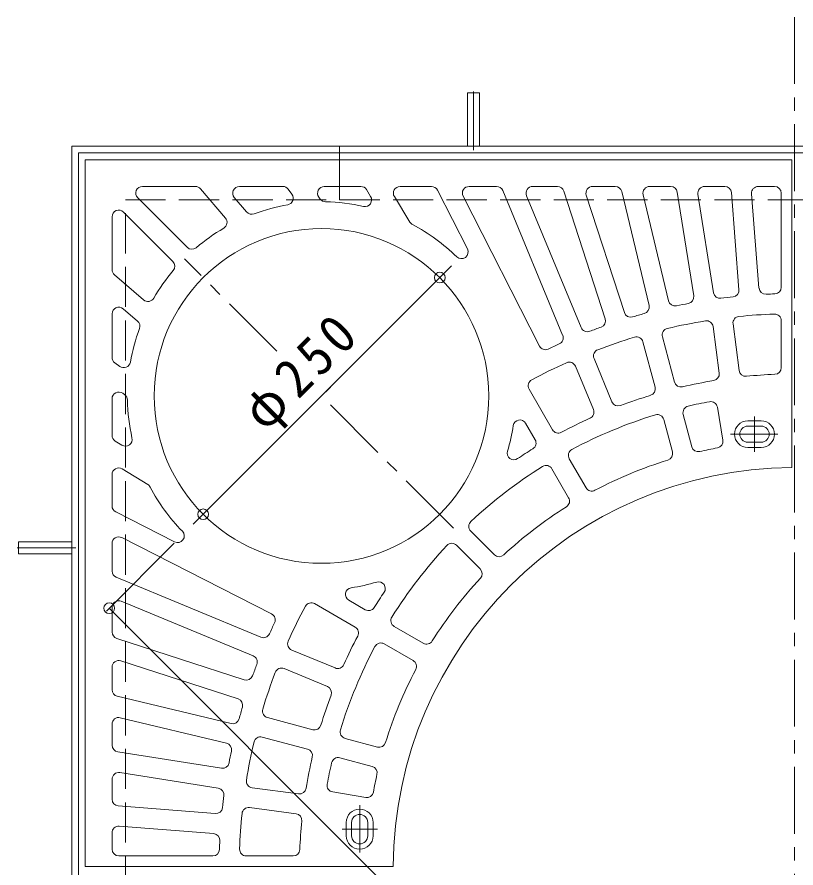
# Model space of a CAD drawing. Units: millimetres at full size, sheet at 1:10; details may follow other scales. Extents: x -1625 to 1779, y -1367 to 1097.
# Drawn here: x -1478 to -896, y 461 to 1097 of the extents above; entities that cross this region are included whole.
import ezdxf

# ---------------------------------------------------------------- set-up
doc = ezdxf.new("R2010")
doc.units = ezdxf.units.MM
doc.header["$LTSCALE"] = 10
doc.header["$PDMODE"] = 32
doc.header["$PDSIZE"] = 8
doc.linetypes.add('CHAIN1', pattern=[8, 5, -1, 1, -1])
doc.linetypes.add('DASHED3', pattern=[4, 3, -1])
for name, color, linetype, lineweight in [('0-0', 3, 'Continuous', 18), ('0-1', 2, 'Continuous', 18), ('0-4', 7, 'Continuous', 18)]:
    doc.layers.add(name, color=color, linetype=linetype, lineweight=lineweight)
doc.styles.add('ＭＳ ゴシック', font='')
doc.styles.get('ＭＳ ゴシック').set_extended_font_data('MS Gothic')

msp = doc.modelspace()

# ---------------------------------------------------------------- linework, layer by layer
at = {"layer": '0-0'}
for p, q in [((-1426.8, 990.09), (-898.8, 990.09)), ((-1426.8, 462.09), (-1426.8, 990.09)), ((-898.8, 990.09), (-898.8, 760.09)), ((-1384.12, 970.09), (-1344.55, 970.09)), ((-1340.75, 968.34), (-1322.08, 946.49)), ((-1311.67, 970.09), (-1279.15, 970.09)), ((-1275.11, 968.03), (-1272.4, 964.3)), ((-1248.25, 970.09), (-1220.92, 970.09)), ((-1216.66, 967.7), (-1213.59, 962.69)), ((-1191.6, 970.09), (-1168.14, 970.09)), ((-1163.68, 967.36), (-1141.3, 923.43)), ((-1140.08, 970.09), (-1119.51, 970.09)), ((-1114.89, 967.01), (-1070.13, 858.94)), ((-1092.44, 970.09), (-1074.03, 970.09)), ((-1069.27, 966.64), (-1038.3, 871.31)), ((-1047.74, 970.09), (-1030.89, 970.09)), ((-1026.03, 966.26), (-1005.6, 881.15)), ((-1005.18, 970.09), (-989.44, 970.09)), ((-964.13, 970.09), (-949.08, 970.09)), ((-924, 970.09), (-911.8, 970.09)), ((-1387.66, 961.56), (-1350.74, 924.65)), ((-1315.47, 961.84), (-1306.26, 951.06)), ((-1252.3, 962.15), (-1251.22, 960.67)), ((-1195.87, 962.48), (-1184.23, 943.5)), ((-1144.53, 962.82), (-1087.52, 850.92)), ((-1097.06, 963.18), (-1056.27, 864.68)), ((-1052.49, 963.55), (-1024.03, 875.95)), ((-1010.04, 963.92), (-991.01, 884.65)), ((-984.5, 965.87), (-972.23, 888.39)), ((-969.06, 964.31), (-957.41, 890.73)), ((-944.1, 965.48), (-938.39, 892.98)), ((-928.99, 964.7), (-923.44, 894.16)), ((-906.8, 965.09), (-906.8, 894.83)), ((-1406.8, 947.41), (-1406.8, 907.84)), ((-1398.26, 950.95), (-1361.35, 914.04)), ((-1405.05, 904.04), (-1383.19, 885.38)), ((-1398.55, 878.77), (-1387.76, 869.55)), ((-1406.8, 874.96), (-1406.8, 842.45)), ((-957.72, 865.42), (-953.15, 830.7)), ((-942.85, 867.37), (-938.28, 832.66)), ((-906.8, 869.82), (-906.8, 834.79)), ((-1010.11, 854), (-1001.04, 820.17)), ((-995.62, 857.88), (-986.56, 824.05)), ((-1046.7, 841.58), (-1033.29, 809.22)), ((-1404.74, 838.4), (-1401, 835.69)), ((-1060.55, 835.84), (-1047.15, 803.49)), ((-1398.86, 815.59), (-1397.38, 814.51)), ((-1095.21, 818.75), (-1077.7, 788.42)), ((-1406.8, 811.55), (-1406.8, 784.22)), ((-954.56, 805.26), (-950.43, 780.6)), ((-994.57, 796.01), (-988.1, 771.84)), ((-980.08, 799.89), (-973.61, 775.73)), ((-931.8, 795.09), (-921.8, 795.09)), ((-1097.78, 793.21), (-1090.69, 780.92)), ((-931.8, 791.09), (-921.8, 791.09)), ((-1404.41, 779.95), (-1399.4, 776.88)), ((-931.8, 779.09), (-921.8, 779.09)), ((-931.8, 775.09), (-921.8, 775.09)), ((-1065.19, 766.76), (-1052.68, 745.09)), ((-1399.18, 759.16), (-1380.2, 747.53)), ((-1078.18, 759.26), (-1065.67, 737.59)), ((-1406.8, 754.9), (-1406.8, 731.43)), ((-1404.07, 726.98), (-1360.13, 704.59)), ((-1138.82, 712.72), (-1121.13, 695.04)), ((-1399.53, 707.83), (-1287.63, 650.81)), ((-1406.8, 703.37), (-1406.8, 682.8)), ((-1149.43, 702.12), (-1131.74, 684.43)), ((-1403.71, 678.18), (-1295.65, 633.42)), ((-1229.92, 661.08), (-1217.63, 653.98)), ((-1406.8, 655.74), (-1406.8, 637.32)), ((-1399.88, 660.36), (-1301.39, 619.56)), ((-1255.45, 658.5), (-1225.13, 640.99)), ((-1195.96, 641.48), (-1174.3, 628.97)), ((-1403.34, 632.56), (-1308.02, 601.59)), ((-1272.54, 623.85), (-1240.19, 610.45)), ((-1203.46, 628.49), (-1181.8, 615.98)), ((-1406.8, 611.03), (-1406.8, 594.19)), ((-1400.25, 615.79), (-1312.65, 587.33)), ((-1278.28, 609.99), (-1245.93, 596.59)), ((-1402.96, 589.33), (-1317.85, 568.89)), ((-1400.63, 573.34), (-1321.35, 554.31)), ((-1290.7, 573.4), (-1256.88, 564.34)), ((-1406.8, 568.48), (-1406.8, 552.73)), ((-1294.58, 558.91), (-1260.76, 549.85)), ((-1232.72, 557.87), (-1208.55, 551.39)), ((-1402.58, 547.79), (-1325.09, 535.52)), ((-1236.6, 543.38), (-1212.43, 536.9)), ((-1401.01, 532.36), (-1327.44, 520.7)), ((-1406.8, 527.42), (-1406.8, 512.38)), ((-1302.12, 521.02), (-1267.4, 516.45)), ((-1241.96, 517.85), (-1217.3, 513.73)), ((-1402.19, 507.39), (-1329.69, 501.68)), ((-1304.08, 506.15), (-1269.36, 501.58)), ((-1401.41, 492.28), (-1330.87, 486.73)), ((-1231.8, 495.09), (-1231.8, 485.09)), ((-1227.8, 495.09), (-1227.8, 485.09)), ((-1215.8, 495.09), (-1215.8, 485.09)), ((-1211.8, 495.09), (-1211.8, 485.09)), ((-1406.8, 487.3), (-1406.8, 475.09)), ((-1401.8, 470.09), (-1331.54, 470.09)), ((-1306.52, 470.09), (-1271.5, 470.09)), ((-1426.8, 462.09), (-1196.79, 462.09))]:
    msp.add_line(p, q, dxfattribs=at)
at = {"layer": '0-0', "linetype": 'CHAIN1'}
for p, q in [((-1283.75, 847.04), (-1352.75, 916.04)), ((-1346.19, 717.8), (-1153.12, 910.88)), ((-1151.65, 714.95), (-1250.35, 813.65)), ((-926.8, 798.19), (-926.8, 771.83)), ((-944.67, 785.09), (-909.33, 785.09)), ((-1221.8, 507.96), (-1221.8, 472.62)), ((-1234.9, 490.09), (-1208.53, 490.09))]:
    msp.add_line(p, q, dxfattribs=at)
at = {"layer": '0-0'}
msp.add_circle((-1250.35, 813.65), 125, dxfattribs=at)
for centre, radius, start, end in [((-1384.12, 965.09), 5, 90, 224.99799), ((-1344.55, 965.09), 5, 40.50092, 90), ((-1311.67, 965.09), 5, 90, 220.50092), ((-1279.15, 965.09), 5, 35.99837, 90), ((-1248.25, 965.09), 5, 90, 216.00003), ((-1220.92, 965.09), 5, 31.50075, 90), ((-1191.6, 965.09), 5, 90, 211.49834), ((-1168.14, 965.09), 5, 27.00052, 90), ((-1140.08, 965.09), 5, 90, 206.99922), ((-1119.51, 965.09), 5, 22.50041, 90), ((-1092.44, 965.09), 5, 90, 202.50041), ((-1074.03, 965.09), 5, 18.00044, 90), ((-1047.74, 965.09), 5, 90, 198.00044), ((-1030.89, 965.09), 5, 13.50125, 90), ((-1005.18, 965.09), 5, 90, 193.50125), ((-989.44, 965.09), 5, 8.9989, 90), ((-964.13, 965.09), 5, 90, 188.99934), ((-949.08, 965.09), 5, 4.50125, 90), ((-924, 965.09), 5, 90, 184.49843), ((-911.8, 965.09), 5, 0, 90), ((-1276.44, 961.36), 5, 280.01489, 36.00003), ((-1247.17, 963.61), 5, 216.00003, 268.7877), ((-1217.85, 960.08), 5, 257.48689, 31.49982), ((-1250.35, 813.65), 145, 100.01631, 110.32654), ((-1250.35, 813.65), 145, 77.48727, 88.78676), ((-1401.8, 947.41), 5, 45.00201, 180), ((-1302.46, 954.3), 5, 220.50092, 290.32678), ((-1325.88, 943.24), 5, 300.23538, 40.50092), ((-1179.97, 946.11), 5, 211.50075, 242.01669), ((-1250.35, 813.65), 145, 45.78677, 62.0164), ((-1250.35, 813.65), 145, 120.23523, 130.21986), ((-1347.21, 928.18), 5, 224.99799, 310.21886), ((-1145.75, 921.16), 5, 225.78691, 27.00052), ((-1364.89, 910.5), 5, 319.78114, 45.00201), ((-1401.8, 907.84), 5, 180, 229.49908), ((-1250.35, 813.65), 145, 139.78014, 149.76477), ((-952.47, 891.51), 5, 188.99934, 277.35283), ((-943.38, 892.59), 5, 276.14645, 4.50125), ((-918.45, 894.55), 5, 184.49864, 272.85419), ((-896.8, 460.09), 430, 91.97612, 92.85338), ((-911.8, 894.83), 5, 271.97621, 0), ((-1379.95, 889.18), 5, 229.49908, 329.76462), ((-986.15, 885.82), 5, 193.50125, 281.85387), ((-977.16, 887.6), 5, 280.64738, 8.9989), ((-896.8, 460.09), 430, 96.14668, 97.35335), ((-1401.8, 874.96), 5, 49.49908, 180), ((-1010.46, 879.98), 5, 285.14757, 13.50125), ((-896.8, 460.09), 430, 100.64665, 101.85333), ((-1043.05, 869.77), 5, 289.64694, 18.00044), ((-1019.28, 877.49), 5, 198.00044, 286.35446), ((-896.8, 460.09), 430, 105.14662, 106.35332), ((-937.9, 868.03), 5, 95.75269, 187.49896), ((-896.8, 460.09), 415, 92.09665, 95.75291), ((-911.8, 869.82), 5, 0, 92.09546), ((-1391.01, 865.75), 5, 339.67322, 49.49908), ((-1051.65, 866.6), 5, 202.50151, 290.85408), ((-896.8, 460.09), 430, 109.64664, 110.85335), ((-896.8, 460.09), 415, 99.2471, 103.25291), ((-962.68, 864.76), 5, 7.49896, 99.2467), ((-1250.35, 813.65), 145, 159.67346, 169.98369), ((-1074.74, 857.03), 5, 294.14581, 22.50041), ((-990.79, 859.17), 5, 103.25336, 195.0009), ((-896.8, 460.09), 430, 114.14667, 115.35333), ((-896.8, 460.09), 415, 106.7471, 110.75291), ((-1014.94, 852.7), 5, 14.99792, 106.74567), ((-1083.06, 853.19), 5, 207.00052, 295.35252), ((-1042.08, 843.49), 5, 110.75232, 202.49986), ((-1401.8, 842.45), 5, 180, 234.00163), ((-1398.06, 839.73), 5, 233.99997, 349.98511), ((-896.8, 460.09), 415, 114.2471, 118.25291), ((-1065.17, 833.92), 5, 22.49986, 114.2476), ((-933.32, 833.31), 5, 187.4986, 275.58998), ((-911.8, 834.79), 5, 272.29152, 0), ((-958.11, 830.05), 5, 279.41052, 7.49896), ((-896.8, 460.09), 370, 92.29247, 95.58977), ((-1090.88, 821.25), 5, 118.25426, 210.0018), ((-1005.87, 818.88), 5, 286.90948, 14.99792), ((-981.73, 825.35), 5, 195.00017, 283.09016), ((-896.8, 460.09), 370, 99.41019, 103.08974), ((-1401.8, 811.55), 5, 53.99997, 180), ((-1400.32, 810.47), 5, 1.2123, 53.99997), ((-896.8, 460.09), 370, 106.91017, 110.58972), ((-1250.35, 813.65), 145, 181.21324, 192.51273), ((-1028.68, 811.14), 5, 202.49913, 290.58913), ((-896.8, 460.09), 355, 100.31853, 102.95332), ((-959.49, 804.43), 5, 9.49966, 100.31779), ((-1051.77, 801.57), 5, 294.41142, 22.49986), ((-975.25, 801.19), 5, 102.95312, 195.0009), ((-1102.11, 790.71), 5, 29.99876, 171.20506), ((-896.8, 460.09), 370, 114.41017, 118.08972), ((-896.8, 460.09), 355, 107.04672, 117.95326), ((-999.4, 794.71), 5, 15.0009, 107.047), ((-931.8, 785.09), 10, 90, 270), ((-921.8, 785.09), 10, 270, 90), ((-1250.35, 813.65), 145, 343.45868, 351.20586), ((-1073.37, 790.92), 5, 210.00107, 298.09106), ((-931.8, 785.09), 6, 90, 270), ((-921.8, 785.09), 6, 270, 90), ((-1401.8, 784.22), 5, 180, 238.49925), ((-1396.79, 781.15), 5, 238.50018, 12.51311), ((-1095.02, 778.42), 5, 301.91093, 29.99937), ((-968.78, 777.02), 5, 195.0009, 282.79546), ((-955.36, 779.77), 5, 280.38127, 9.49966), ((-1106.56, 770.94), 5, 163.45955, 304.01053), ((-896.8, 460.09), 370, 121.91017, 124.01178), ((-1060.86, 769.26), 5, 117.95409, 209.99876), ((-992.93, 770.55), 5, 287.205, 15.0009), ((-896.8, 460.09), 320, 100.38153, 102.79579), ((-896.8, 460.09), 320, 107.20424, 117.79572), ((-1401.8, 754.9), 5, 58.50166, 180), ((-896.8, 460.09), 300, 90.38197, 179.61803), ((-896.8, 460.09), 355, 122.04671, 132.95325), ((-1082.51, 756.76), 5, 30.0018, 122.0479), ((-1382.81, 743.26), 5, 27.98331, 58.49925), ((-1250.35, 813.65), 145, 207.9836, 224.21323), ((-1048.35, 747.59), 5, 209.99876, 297.79529), ((-1070, 735.09), 5, 302.2059, 30.0018), ((-1401.8, 731.43), 5, 180, 242.99948), ((-896.8, 460.09), 320, 122.20424, 132.79572), ((-1135.29, 716.26), 5, 132.95499, 224.99966), ((-1357.86, 709.05), 5, 242.99948, 44.21309), ((-1401.8, 703.37), 5, 63.00078, 180), ((-896.8, 460.09), 355, 137.04674, 147.95328), ((-1152.97, 698.58), 5, 45.00124, 137.04591), ((-1117.6, 698.57), 5, 224.99966, 312.79619), ((-1401.8, 682.8), 5, 180, 247.49959), ((-1135.28, 680.89), 5, 317.20471, 45.00124), ((-1250.35, 813.65), 145, 278.79414, 286.54132), ((-1207.64, 669.85), 5, 325.98947, 106.54045), ((-896.8, 460.09), 320, 137.20428, 147.79576), ((-1227.42, 665.41), 5, 98.79494, 240.00124), ((-896.8, 460.09), 370, 145.98822, 148.08983), ((-1401.8, 655.74), 5, 67.49959, 180), ((-896.8, 460.09), 415, 151.74709, 155.7529), ((-1257.95, 654.17), 5, 59.9991, 151.74664), ((-1215.13, 658.31), 5, 240.00063, 328.08907), ((-1289.9, 646.36), 5, 334.64748, 62.99948), ((-1193.46, 645.81), 5, 147.953, 239.9991), ((-896.8, 460.09), 430, 154.64667, 155.85333), ((-1401.8, 637.32), 5, 180, 251.99956), ((-1293.74, 638.04), 5, 247.49959, 335.85419), ((-1227.63, 636.66), 5, 331.90984, 59.99983), ((-1270.63, 628.47), 5, 155.7533, 247.50104), ((-896.8, 460.09), 370, 151.91026, 155.58981), ((-1171.8, 633.3), 5, 239.9991, 327.795), ((-896.8, 460.09), 355, 152.04674, 162.95328), ((-1205.96, 624.15), 5, 60.00124, 152.04591), ((-1303.3, 614.94), 5, 339.14592, 67.49849), ((-1401.8, 611.03), 5, 71.99956, 180), ((-896.8, 460.09), 430, 159.14665, 160.35336), ((-1280.2, 605.37), 5, 67.4991, 159.24664), ((-1238.28, 615.07), 5, 247.50104, 335.58948), ((-1184.3, 611.65), 5, 332.20471, 60.00124), ((-1306.47, 606.35), 5, 251.99956, 340.35306), ((-896.8, 460.09), 415, 159.24709, 163.2529), ((-896.8, 460.09), 320, 152.20428, 162.79576), ((-1401.8, 594.19), 5, 180, 256.49875), ((-1247.84, 591.97), 5, 339.40984, 67.49983), ((-1314.2, 582.57), 5, 343.64554, 71.99956), ((-896.8, 460.09), 370, 159.41026, 163.08981), ((-896.8, 460.09), 430, 163.64668, 164.85338), ((-1289.41, 578.23), 5, 163.2533, 255.00104), ((-1401.8, 568.48), 5, 76.49875, 180), ((-1316.69, 573.75), 5, 256.49875, 344.85243), ((-1255.58, 569.17), 5, 255.00104, 343.08948), ((-1231.42, 562.69), 5, 162.953, 254.9991), ((-1322.52, 549.44), 5, 348.14613, 76.49875), ((-896.8, 460.09), 415, 166.74709, 170.7529), ((-1295.88, 554.08), 5, 74.9991, 166.74664), ((-1207.26, 556.22), 5, 254.9991, 342.795), ((-1401.8, 552.73), 5, 180, 261.0011), ((-896.8, 460.09), 430, 168.14667, 169.35335), ((-1262.05, 545.02), 5, 346.90984, 74.99983), ((-896.8, 460.09), 370, 166.91026, 170.58981), ((-1237.89, 538.55), 5, 74.9991, 167.04688), ((-1324.31, 540.46), 5, 261.0011, 349.35262), ((-896.8, 460.09), 355, 167.04668, 169.68147), ((-1213.73, 532.07), 5, 347.20454, 74.9991), ((-1401.8, 527.42), 5, 81.00066, 180), ((-896.8, 460.09), 320, 167.20421, 169.61847), ((-1301.47, 525.98), 5, 170.7533, 262.50104), ((-1241.14, 522.78), 5, 169.68221, 260.50034), ((-1328.22, 515.77), 5, 352.64717, 81.00066), ((-896.8, 460.09), 430, 172.64665, 173.85332), ((-1266.75, 521.4), 5, 262.50104, 350.58948), ((-1216.48, 518.66), 5, 260.50034, 349.61873), ((-1401.8, 512.38), 5, 180, 265.49875), ((-1329.3, 506.67), 5, 265.49875, 353.85355), ((-1304.73, 501.19), 5, 82.50104, 174.24731), ((-1221.8, 495.09), 10, 0, 180), ((-896.8, 460.09), 415, 174.24709, 177.90335), ((-1270.01, 496.62), 5, 354.41002, 82.5014), ((-896.8, 460.09), 370, 174.41023, 177.70753), ((-1221.8, 495.09), 6, 0, 180), ((-1401.8, 487.3), 5, 85.50157, 180), ((-1331.26, 481.75), 5, 357.14581, 85.50136), ((-1221.8, 485.09), 10, 180, 0), ((-1221.8, 485.09), 6, 180, 0), ((-896.8, 460.09), 430, 177.14662, 178.02388), ((-1401.8, 475.09), 5, 180, 270), ((-1331.54, 475.09), 5, 270, 358.02379), ((-1306.52, 475.09), 5, 177.90454, 270), ((-1271.5, 475.09), 5, 270, 357.70848)]:
    msp.add_arc(centre, radius, start, end, dxfattribs=at)
at = {"layer": '0-1', "linetype": 'CHAIN1'}
for p, q in [((-896.8, 1096.64), (-896.8, -165.68)), ((-1136.8, 997.1), (-1136.8, 1041.11)), ((-1433.8, 700.09), (-1477.82, 700.09))]:
    msp.add_line(p, q, dxfattribs=at)
at = {"layer": '0-1'}
for p, q in [((-1141.3, 1040.09), (-1132.3, 1040.09)), ((-1141.3, 1000.09), (-1141.3, 1040.09)), ((-1132.3, 1000.09), (-1132.3, 1040.09)), ((-1236.8, 960.09), (-1236.8, 1000.09)), ((-1431.8, 995.09), (-361.8, 995.09)), ((-1431.8, -74.91), (-1431.8, 995.09)), ((-1476.8, 704.59), (-1476.8, 695.59)), ((-1436.8, 704.59), (-1476.8, 704.59)), ((-1436.8, 695.59), (-1476.8, 695.59))]:
    msp.add_line(p, q, dxfattribs=at)
msp.add_lwpolyline([(-1436.8, -79.91), (-1436.8, 1000.09), (-356.8, 1000.09), (-356.8, -79.91)], close=True, dxfattribs=at)
at = {"layer": '0-1', "linetype": 'DASHED3'}
msp.add_lwpolyline([(-1396.8, -39.91), (-1396.8, 960.09), (-396.8, 960.09), (-396.8, -39.91)], close=True, dxfattribs=at)
at = {"layer": '0-4'}
for p, q in [((-1161.96, 902.03), (-1338.74, 725.26)), ((-1411.02, 652.98), (-1360.33, 703.66)), ((-1408.9, 655.1), (-701.79, -52.01))]:
    msp.add_line(p, q, dxfattribs=at)
for p in [(-1161.96, 902.03), (-1338.74, 725.26), (-1408.9, 655.1)]:
    msp.add_point(p, dxfattribs=at)

# ---------------------------------------------------------------- texts
at = {"layer": '0-4', "color": 2, "insert": (-1286.76, 780.24), "char_height": 29.33, "attachment_point": 7, "rotation": 45, "style": 'ＭＳ ゴシック'}
msp.add_mtext('\\T1.21;\\W0.95;φ250', dxfattribs=at)

doc.saveas('drawing.dxf')
